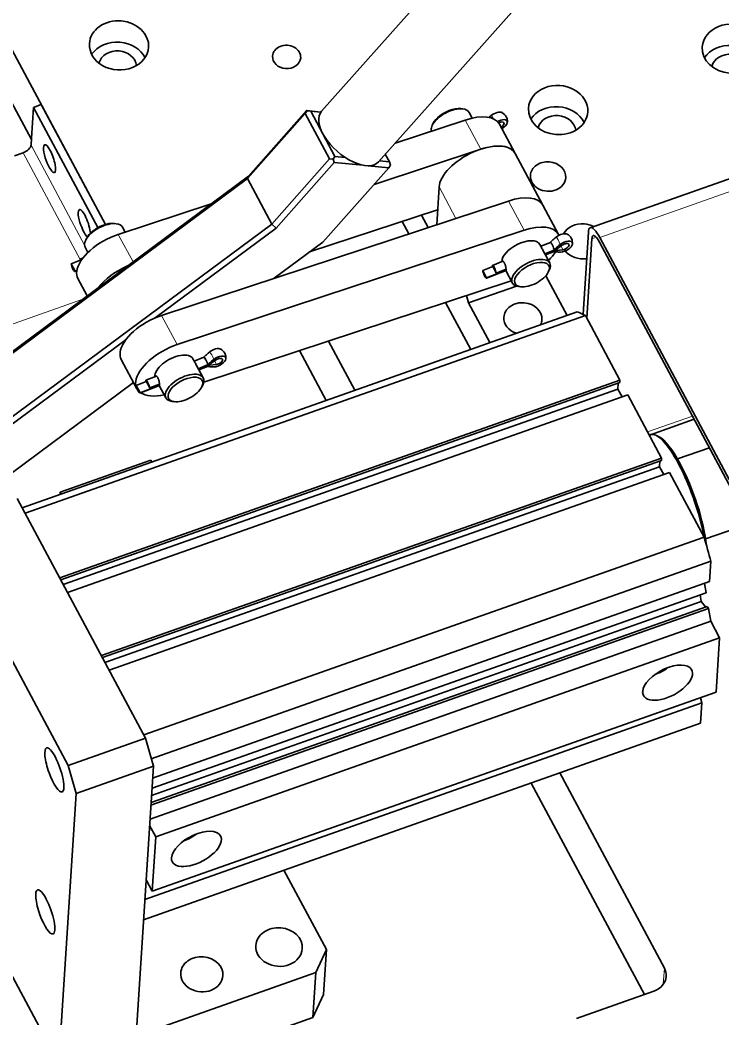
# Model space of a CAD drawing. Header units: millimetres. Extents: x 50851 to 121906, y -34238 to -12059.
# Drawn here: x 119131 to 119144.26, y -27270.67 to -27251.83 of the extents above; entities that cross this region are included whole.
import ezdxf

# ---------------------------------------------------------------- set-up
doc = ezdxf.new("R2010")
doc.units = ezdxf.units.MM
doc.layers.add('标注线', color=3, linetype='Continuous', lineweight=25)

# ---------------------------------------------------------------- blocks, each defined once
blk = doc.blocks.new('WWDA8SD8')
at = {"color": 7, "lineweight": 35}
for p, q in [((120841.45, -28198.36), (120789.13, -28257.34)), ((120852, -28213.59), (120802.59, -28269.29)), ((120738.1, -28284.06), (120705.04, -28222.34)), ((120852.57, -28284.83), (120952.85, -28249.46)), ((120736.33, -28284.81), (120721.13, -28256.43)), ((120738.1, -28284.06), (120722.95, -28255.79)), ((120771.65, -28273.26), (120785.29, -28257.89)), ((120771.85, -28272.68), (120785.59, -28257.2)), ((120826.7, -28266.3), (120801.54, -28274.6)), ((120777.38, -28283.97), (120791.02, -28268.59)), ((120778.4, -28284.92), (120792.14, -28269.43)), ((120804.99, -28270.71), (120789.45, -28288.23)), ((120771.65, -28273.26), (120670.49, -28348.34)), ((120771.85, -28272.68), (120670.56, -28347.86)), ((120763.11, -28279.17), (120741.16, -28286.41)), ((120833.25, -28278.54), (120751.39, -28305.52)), ((120786.31, -28290.56), (120816.53, -28280.6)), ((120777.38, -28283.97), (120676.22, -28359.04)), ((120778.4, -28284.92), (120749.85, -28306.11)), ((120836.94, -28285.42), (120755.08, -28312.4)), ((120885.83, -28346.36), (120854.71, -28288.25)), ((120885.9, -28345.24), (120854.78, -28287.13)), ((120761.31, -28321.29), (120833.9, -28297.36)), ((120718.45, -28350.9), (120849.49, -28304.68)), ((120719.15, -28352.21), (120851.4, -28305.57)), ((120742.98, -28311.21), (120677.11, -28360.1)), ((120744.78, -28321.38), (120704.23, -28351.48)), ((120727.33, -28367.47), (120859.57, -28320.83)), ((120727.57, -28367.93), (120859.54, -28321.38)), ((120728.18, -28369.06), (120859.07, -28322.9)), ((120729.17, -28370.91), (120861.42, -28324.27)), ((120748.87, -28339.66), (120727.44, -28347.22)), ((120737.16, -28385.82), (120869.4, -28339.18)), ((120737.4, -28386.28), (120869.37, -28339.73)), ((120738.01, -28387.41), (120868.9, -28341.25)), ((120739, -28389.26), (120871.24, -28342.62)), ((120747.57, -28405.28), (120717.27, -28348.7)), ((120699.04, -28355.13), (120729.34, -28411.71)), ((120747.17, -28404.52), (120879.42, -28357.87)), ((120881.02, -28363.56), (120748.95, -28410.14)), ((120749.26, -28414.72), (120880.71, -28368.35)), ((120749.11, -28417.12), (120879.9, -28370.98)), ((120749, -28418.84), (120878.74, -28373.07)), ((120748.85, -28421.12), (120880.5, -28374.68)), ((120748.89, -28420.49), (120880.11, -28374.21)), ((120748.64, -28424.39), (120880.99, -28377.71)), ((120883.08, -28381.59), (120749.98, -28428.54)), ((120882.25, -28394.44), (120749.16, -28441.38)), ((120747.43, -28443.34), (120878.88, -28396.97)), ((120747.12, -28448.14), (120878.57, -28401.77)), ((120749.44, -28411.89), (120745.36, -28475.57)), ((120870.04, -28459.57), (120845.35, -28413.49)), ((120865.32, -28465.78), (120838.59, -28415.87)), ((120727.13, -28482), (120692.73, -28417.78)), ((120727.13, -28482), (120731.21, -28418.32)), ((120780.23, -28436.46), (120790.26, -28455.19)), ((120737.62, -28478.3), (120787.75, -28460.62)), ((120736.94, -28488.92), (120787.07, -28471.23))]:
    blk.add_line(p, q, dxfattribs=at)
at = {"color": 7, "lineweight": 35, "ltscale": 0.343973}
blk.add_line((120720.65, -28263.99), (120714.15, -28251.86), dxfattribs=at)
at = {"color": 7, "lineweight": 13}
for p, q in [((120854.78, -28287.13), (120955.06, -28251.76)), ((120732.25, -28292.5), (120718.66, -28267.13)), ((120733.2, -28288.97), (120720.56, -28265.37)), ((120732.75, -28301.7), (120660.82, -28327.08))]:
    blk.add_line(p, q, dxfattribs=at)
at = {"color": 7, "lineweight": 35, "ltscale": 0.181913}
blk.add_line((120721.13, -28256.43), (120720.67, -28263.69), dxfattribs=at)
at = {"color": 7, "lineweight": 35, "ltscale": 0.048333}
blk.add_line((120722.95, -28255.79), (120721.13, -28256.43), dxfattribs=at)
at = {"color": 7, "lineweight": 35, "ltscale": 0.019921}
for p, q in [((120785.72, -28257.22), (120785.29, -28257.89)), ((120791.87, -28268.69), (120792.3, -28268.02))]:
    blk.add_line(p, q, dxfattribs=at)
at = {"color": 7, "lineweight": 35, "ltscale": 0.303569}
for p, q in [((120785.29, -28257.89), (120791.02, -28268.59)), ((120786.57, -28257.32), (120792.3, -28268.02))]:
    blk.add_line(p, q, dxfattribs=at)
at = {"color": 7, "lineweight": 35, "ltscale": 0.084949}
blk.add_line((120785.59, -28257.2), (120788.97, -28257.53), dxfattribs=at)
at = {"color": 7, "lineweight": 35, "ltscale": 0.003367}
blk.add_line((120785.72, -28257.22), (120785.59, -28257.2), dxfattribs=at)
at = {"color": 7, "lineweight": 35, "ltscale": 0.021286}
for p, q in [((120785.72, -28257.22), (120786.57, -28257.32)), ((120791.87, -28268.69), (120791.02, -28268.59))]:
    blk.add_line(p, q, dxfattribs=at)
at = {"color": 7, "lineweight": 35, "ltscale": 0.059944}
blk.add_line((120786.57, -28257.32), (120788.95, -28257.56), dxfattribs=at)
at = {"color": 7, "lineweight": 35, "ltscale": 0.012557}
for p, q in [((120821.98, -28256.72), (120822.48, -28256.78)), ((120740.19, -28283.82), (120740.69, -28283.89)), ((120733.69, -28287.3), (120733.47, -28287.75)), ((120842.65, -28295.3), (120842.87, -28294.85)), ((120836.15, -28298.78), (120835.65, -28298.72)), ((120760.85, -28322.41), (120761.08, -28321.96)), ((120754.36, -28325.89), (120753.86, -28325.82))]:
    blk.add_line(p, q, dxfattribs=at)
at = {"color": 7, "lineweight": 35, "ltscale": 0.03846}
blk.add_line((120824.68, -28258.97), (120823.95, -28257.61), dxfattribs=at)
at = {"color": 7, "lineweight": 35, "ltscale": 0.434287}
blk.add_line((120823.02, -28259.42), (120806.52, -28264.86), dxfattribs=at)
at = {"color": 7, "lineweight": 35, "ltscale": 0.012556}
blk.add_line((120815.49, -28260.2), (120815.26, -28260.65), dxfattribs=at)
at = {"color": 7, "lineweight": 13, "ltscale": 0.195153}
for p, q in [((120826.7, -28266.3), (120823.02, -28259.42)), ((120836.94, -28285.42), (120833.25, -28278.54))]:
    blk.add_line(p, q, dxfattribs=at)
at = {"color": 7, "lineweight": 35, "ltscale": 0.195153}
for p, q in [((120834.81, -28267.29), (120831.12, -28260.41)), ((120845.05, -28286.4), (120841.36, -28279.52)), ((120741.87, -28315.95), (120745.56, -28322.83))]:
    blk.add_line(p, q, dxfattribs=at)
at = {"color": 7, "lineweight": 35, "ltscale": 0.04198}
blk.add_line((120720.56, -28265.37), (120720.67, -28263.69), dxfattribs=at)
at = {"color": 7, "lineweight": 35, "ltscale": 0.053165}
blk.add_line((120718.66, -28267.13), (120716.66, -28267.84), dxfattribs=at)
at = {"color": 7, "lineweight": 35, "ltscale": 0.051351}
blk.add_line((120804.18, -28267.5), (120805.15, -28269.31), dxfattribs=at)
at = {"color": 7, "lineweight": 35, "ltscale": 0.346937}
blk.add_line((120834.81, -28267.29), (120841.36, -28279.52), dxfattribs=at)
at = {"color": 7, "lineweight": 35, "ltscale": 0.019716}
blk.add_line((120791.87, -28268.69), (120792.14, -28269.43), dxfattribs=at)
at = {"color": 7, "lineweight": 35, "ltscale": 0.171119}
blk.add_line((120792.14, -28269.43), (120798.95, -28270.11), dxfattribs=at)
at = {"color": 7, "lineweight": 35, "ltscale": 0.059947}
blk.add_line((120792.3, -28268.02), (120794.69, -28268.26), dxfattribs=at)
at = {"color": 7, "lineweight": 35, "ltscale": 0.059453}
blk.add_line((120802.78, -28269.07), (120805.15, -28269.31), dxfattribs=at)
at = {"color": 7, "lineweight": 35, "ltscale": 0.019717}
blk.add_line((120805.43, -28270.05), (120805.15, -28269.31), dxfattribs=at)
at = {"color": 7, "lineweight": 35, "ltscale": 0.122707}
blk.add_line((120800.11, -28270.23), (120804.99, -28270.71), dxfattribs=at)
at = {"color": 7, "lineweight": 35, "ltscale": 0.019923}
blk.add_line((120805.43, -28270.05), (120804.99, -28270.71), dxfattribs=at)
at = {"color": 7, "lineweight": 35, "ltscale": 0.015377}
blk.add_line((120771.65, -28273.26), (120771.85, -28272.68), dxfattribs=at)
at = {"color": 7, "lineweight": 35, "ltscale": 0.303571}
blk.add_line((120771.65, -28273.26), (120777.38, -28283.97), dxfattribs=at)
at = {"color": 7, "lineweight": 35, "ltscale": 0.222927}
blk.add_line((120816.31, -28284.12), (120816.88, -28275.22), dxfattribs=at)
at = {"color": 7, "lineweight": 13, "ltscale": 0.209971}
blk.add_line((120816.88, -28275.22), (120820.84, -28282.63), dxfattribs=at)
at = {"color": 7, "lineweight": 35, "ltscale": 0.034884}
blk.add_line((120777.38, -28283.97), (120778.4, -28284.92), dxfattribs=at)
at = {"color": 7, "lineweight": 35, "ltscale": 0.083142}
for p, q in [((120808.17, -28283.36), (120809.74, -28286.29)), ((120814.29, -28284.79), (120812.72, -28281.86))]:
    blk.add_line(p, q, dxfattribs=at)
at = {"color": 7, "lineweight": 35, "ltscale": 0.032775}
blk.add_line((120742.78, -28285.87), (120742.16, -28284.72), dxfattribs=at)
at = {"color": 7, "lineweight": 35, "ltscale": 0.485193}
blk.add_line((120852.11, -28285.9), (120850.87, -28305.26), dxfattribs=at)
at = {"color": 7, "lineweight": 13, "ltscale": 0.183821}
blk.add_line((120741.16, -28286.41), (120744.63, -28292.89), dxfattribs=at)
at = {"color": 7, "lineweight": 35, "ltscale": 0.358075}
blk.add_line((120789.45, -28288.23), (120777.94, -28296.77), dxfattribs=at)
at = {"color": 7, "lineweight": 35, "ltscale": 0.061334}
for p, q in [((120840.88, -28289.21), (120843.16, -28288.31)), ((120759.08, -28316.32), (120761.37, -28315.42))]:
    blk.add_line(p, q, dxfattribs=at)
at = {"color": 7, "lineweight": 35, "ltscale": 0.005298}
blk.add_line((120843.15, -28288.32), (120843.28, -28288.15), dxfattribs=at)
at = {"color": 7, "lineweight": 35, "ltscale": 0.469735}
blk.add_line((120852.93, -28287.43), (120851.73, -28306.18), dxfattribs=at)
at = {"color": 7, "lineweight": 13, "ltscale": 0.026373}
blk.add_line((120852.93, -28287.43), (120853.92, -28287.07), dxfattribs=at)
at = {"color": 7, "lineweight": 35, "ltscale": 0.035034}
blk.add_line((120734, -28290.67), (120733.34, -28289.44), dxfattribs=at)
at = {"color": 7, "lineweight": 35, "ltscale": 0.015828}
blk.add_line((120840.94, -28289.32), (120840.64, -28288.76), dxfattribs=at)
at = {"color": 7, "lineweight": 35, "ltscale": 0.086166}
blk.add_line((120843, -28293.16), (120841.37, -28290.13), dxfattribs=at)
at = {"color": 7, "lineweight": 35, "ltscale": 0.059316}
for p, q in [((120841.83, -28290.99), (120844.04, -28290.12)), ((120760.04, -28318.1), (120762.24, -28317.23))]:
    blk.add_line(p, q, dxfattribs=at)
at = {"color": 7, "lineweight": 35, "ltscale": 0.056691}
for p, q in [((120841.94, -28291.2), (120844.05, -28290.37)), ((120760.15, -28318.31), (120762.26, -28317.47))]:
    blk.add_line(p, q, dxfattribs=at)
at = {"color": 7, "lineweight": 35, "ltscale": 0.054675}
blk.add_line((120841.97, -28291.25), (120844.01, -28290.45), dxfattribs=at)
at = {"color": 7, "lineweight": 35, "ltscale": 0.014208}
for p, q in [((120844, -28290.46), (120844.56, -28290.53)), ((120762.2, -28317.56), (120762.76, -28317.64))]:
    blk.add_line(p, q, dxfattribs=at)
at = {"color": 7, "lineweight": 35, "ltscale": 0.001195}
for p, q in [((120844.04, -28290.12), (120844.09, -28290.12)), ((120762.24, -28317.23), (120762.29, -28317.23)), ((120762.31, -28317.47), (120762.26, -28317.47))]:
    blk.add_line(p, q, dxfattribs=at)
at = {"color": 7, "lineweight": 35, "ltscale": 0.001192}
blk.add_line((120844.1, -28290.37), (120844.05, -28290.37), dxfattribs=at)
at = {"color": 7, "lineweight": 35, "ltscale": 0.011229}
for p, q in [((120844.5, -28289.96), (120844.09, -28290.12)), ((120844.1, -28290.37), (120844.52, -28290.2)), ((120762.71, -28317.06), (120762.29, -28317.23)), ((120762.31, -28317.47), (120762.72, -28317.31))]:
    blk.add_line(p, q, dxfattribs=at)
at = {"color": 7, "lineweight": 35, "ltscale": 0.005876}
for p, q in [((120844.52, -28290.2), (120844.41, -28290)), ((120762.72, -28317.31), (120762.61, -28317.1))]:
    blk.add_line(p, q, dxfattribs=at)
at = {"color": 7, "lineweight": 35, "ltscale": 0.046433}
blk.add_line((120846.04, -28288.91), (120844.5, -28289.96), dxfattribs=at)
at = {"color": 7, "lineweight": 35, "ltscale": 0.039778}
blk.add_line((120844.52, -28290.2), (120846.1, -28290.02), dxfattribs=at)
at = {"color": 7, "lineweight": 13, "ltscale": 0.023914}
for p, q in [((120846.1, -28290.02), (120845.65, -28289.18)), ((120764.3, -28317.13), (120763.85, -28316.28))]:
    blk.add_line(p, q, dxfattribs=at)
at = {"color": 7, "lineweight": 35, "ltscale": 0.063903}
blk.add_line((120730.02, -28293.38), (120732.4, -28292.44), dxfattribs=at)
at = {"color": 7, "lineweight": 35, "ltscale": 0.048865}
for p, q in [((120730.02, -28293.38), (120730.94, -28295.11)), ((120827.17, -28294.95), (120828.1, -28296.67)), ((120830.36, -28295.53), (120829.44, -28293.8)), ((120748.57, -28322.63), (120747.64, -28320.91)), ((120745.38, -28322.06), (120746.3, -28323.78))]:
    blk.add_line(p, q, dxfattribs=at)
at = {"color": 7, "lineweight": 35, "ltscale": 0.007926}
blk.add_line((120732.44, -28292.52), (120732.29, -28292.24), dxfattribs=at)
at = {"color": 7, "lineweight": 35, "ltscale": 0.014032}
blk.add_line((120732.33, -28292.15), (120732.85, -28291.95), dxfattribs=at)
at = {"color": 7, "lineweight": 35, "ltscale": 0.066191}
blk.add_line((120829.48, -28293.72), (120831.95, -28292.74), dxfattribs=at)
at = {"color": 7, "lineweight": 35, "ltscale": 0.012594}
blk.add_line((120730.9, -28295.19), (120731.37, -28295.01), dxfattribs=at)
at = {"color": 7, "lineweight": 35, "ltscale": 0.011683}
blk.add_line((120730.94, -28295.11), (120731.38, -28294.93), dxfattribs=at)
at = {"color": 7, "lineweight": 35, "ltscale": 0.063904}
blk.add_line((120827.17, -28294.95), (120829.55, -28294.01), dxfattribs=at)
at = {"color": 7, "lineweight": 35, "ltscale": 0.125034}
for p, q in [((120828.05, -28296.76), (120832.7, -28294.92)), ((120746.25, -28323.86), (120750.91, -28322.03))]:
    blk.add_line(p, q, dxfattribs=at)
at = {"color": 7, "lineweight": 35, "ltscale": 0.123751}
blk.add_line((120828.1, -28296.67), (120832.7, -28294.85), dxfattribs=at)
at = {"color": 7, "lineweight": 35, "ltscale": 0.062286}
blk.add_line((120830.36, -28295.53), (120832.68, -28294.61), dxfattribs=at)
at = {"color": 7, "lineweight": 35, "ltscale": 0.083113}
blk.add_line((120834.18, -28297.89), (120832.61, -28294.96), dxfattribs=at)
at = {"color": 7, "lineweight": 35, "ltscale": 0.115635}
blk.add_line((120731.63, -28296.83), (120733.82, -28300.91), dxfattribs=at)
at = {"color": 7, "lineweight": 35, "ltscale": 0.000359045}
blk.add_line((120842.05, -28296.17), (120842.07, -28296.17), dxfattribs=at)
at = {"color": 7, "lineweight": 35, "ltscale": 0.265578}
blk.add_line((120847.08, -28305.53), (120842.07, -28296.17), dxfattribs=at)
at = {"color": 7, "lineweight": 35, "ltscale": 0.299828}
blk.add_line((120823.83, -28302.6), (120835.15, -28298.61), dxfattribs=at)
at = {"color": 7, "lineweight": 35, "ltscale": 0.314297}
blk.add_line((120818.41, -28302.47), (120824.34, -28313.55), dxfattribs=at)
at = {"color": 7, "lineweight": 35, "ltscale": 0.04556}
blk.add_line((120823.34, -28300.85), (120823.83, -28302.6), dxfattribs=at)
at = {"color": 7, "lineweight": 35, "ltscale": 0.265579}
blk.add_line((120828.85, -28311.96), (120823.83, -28302.6), dxfattribs=at)
at = {"color": 7, "lineweight": 13, "ltscale": 0.195151}
blk.add_line((120751.39, -28305.52), (120755.08, -28312.4), dxfattribs=at)
at = {"color": 7, "lineweight": 35, "ltscale": 0.432703}
for p, q in [((120851.4, -28305.57), (120859.57, -28320.83)), ((120871.24, -28342.62), (120879.42, -28357.87))]:
    blk.add_line(p, q, dxfattribs=at)
at = {"color": 7, "lineweight": 35, "ltscale": 0.329508}
blk.add_line((120796.99, -28323.2), (120790.77, -28311.58), dxfattribs=at)
at = {"color": 7, "lineweight": 35, "ltscale": 0.333266}
blk.add_line((120790.23, -28325.58), (120783.94, -28313.83), dxfattribs=at)
at = {"color": 7, "lineweight": 35, "ltscale": 0.019251}
blk.add_line((120759.14, -28316.43), (120758.78, -28315.75), dxfattribs=at)
at = {"color": 7, "lineweight": 35, "ltscale": 0.005296}
blk.add_line((120761.36, -28315.42), (120761.49, -28315.26), dxfattribs=at)
at = {"color": 7, "lineweight": 35, "ltscale": 0.046431}
blk.add_line((120764.24, -28316.02), (120762.71, -28317.06), dxfattribs=at)
at = {"color": 7, "lineweight": 35, "ltscale": 0.086164}
blk.add_line((120761.2, -28320.27), (120759.57, -28317.23), dxfattribs=at)
at = {"color": 7, "lineweight": 35, "ltscale": 0.054673}
blk.add_line((120760.18, -28318.36), (120762.21, -28317.56), dxfattribs=at)
at = {"color": 7, "lineweight": 35, "ltscale": 0.039775}
blk.add_line((120762.72, -28317.31), (120764.3, -28317.13), dxfattribs=at)
at = {"color": 7, "lineweight": 35, "ltscale": 0.063906}
blk.add_line((120745.38, -28322.06), (120747.75, -28321.12), dxfattribs=at)
at = {"color": 7, "lineweight": 35, "ltscale": 0.066194}
blk.add_line((120747.69, -28320.82), (120750.15, -28319.85), dxfattribs=at)
at = {"color": 7, "lineweight": 35, "ltscale": 0.034536}
for p, q in [((120859.07, -28322.9), (120859.16, -28321.52)), ((120868.9, -28341.25), (120868.99, -28339.87))]:
    blk.add_line(p, q, dxfattribs=at)
at = {"color": 7, "lineweight": 35, "ltscale": 0.013992}
blk.add_line((120859.54, -28321.38), (120859.57, -28320.83), dxfattribs=at)
at = {"color": 7, "lineweight": 35, "ltscale": 0.123754}
blk.add_line((120746.3, -28323.78), (120750.9, -28321.96), dxfattribs=at)
at = {"color": 7, "lineweight": 35, "ltscale": 0.062288}
blk.add_line((120748.57, -28322.63), (120750.88, -28321.72), dxfattribs=at)
at = {"color": 7, "lineweight": 35, "ltscale": 0.083114}
blk.add_line((120752.39, -28324.99), (120750.82, -28322.06), dxfattribs=at)
at = {"color": 7, "lineweight": 35, "ltscale": 0.052412}
for p, q in [((120860.06, -28324.74), (120859.07, -28322.9)), ((120869.89, -28343.09), (120868.9, -28341.25))]:
    blk.add_line(p, q, dxfattribs=at)
at = {"color": 7, "lineweight": 35, "ltscale": 0.42283}
blk.add_line((120861.42, -28324.27), (120869.4, -28339.18), dxfattribs=at)
at = {"color": 7, "lineweight": 13, "ltscale": 0.280583}
blk.add_line((120866.1, -28333.01), (120876.68, -28329.28), dxfattribs=at)
at = {"color": 7, "lineweight": 35, "ltscale": 0.280584}
blk.add_line((120866.51, -28333.77), (120877.09, -28330.04), dxfattribs=at)
at = {"color": 7, "lineweight": 35, "ltscale": 0.009332}
blk.add_line((120866.87, -28333.67), (120866.52, -28333.79), dxfattribs=at)
at = {"color": 7, "lineweight": 35, "ltscale": 0.016476}
blk.add_line((120868.78, -28334.17), (120868.2, -28333.86), dxfattribs=at)
at = {"color": 7, "lineweight": 35, "ltscale": 0.19999}
blk.add_line((120873.14, -28339.41), (120880.69, -28336.75), dxfattribs=at)
at = {"color": 7, "lineweight": 35, "ltscale": 0.012269}
blk.add_line((120748.87, -28339.66), (120749.1, -28340.09), dxfattribs=at)
at = {"color": 7, "lineweight": 35, "ltscale": 0.013994}
blk.add_line((120869.37, -28339.73), (120869.4, -28339.18), dxfattribs=at)
at = {"color": 7, "lineweight": 35, "ltscale": 0.013182}
blk.add_line((120727.44, -28347.22), (120727.41, -28347.74), dxfattribs=at)
at = {"color": 7, "lineweight": 35, "ltscale": 0.012267}
blk.add_line((120727.68, -28347.65), (120727.44, -28347.22), dxfattribs=at)
at = {"color": 7, "lineweight": 35, "ltscale": 0.192809}
blk.add_line((120879.79, -28358.27), (120887.07, -28355.71), dxfattribs=at)
at = {"color": 7, "lineweight": 35, "ltscale": 0.120165}
for p, q in [((120881.02, -28363.56), (120880.71, -28368.35)), ((120878.88, -28396.97), (120878.57, -28401.77))]:
    blk.add_line(p, q, dxfattribs=at)
at = {"color": 7, "lineweight": 35, "ltscale": 0.056126}
blk.add_line((120879.54, -28368.77), (120879.9, -28370.98), dxfattribs=at)
at = {"color": 7, "lineweight": 35, "ltscale": 0.04031}
blk.add_line((120878.48, -28371.48), (120878.74, -28373.07), dxfattribs=at)
at = {"color": 7, "lineweight": 35, "ltscale": 0.04059}
blk.add_line((120878.74, -28373.07), (120879.78, -28374.33), dxfattribs=at)
at = {"color": 7, "lineweight": 35, "ltscale": 0.015273}
blk.add_line((120880.11, -28374.21), (120880.5, -28374.68), dxfattribs=at)
at = {"color": 7, "lineweight": 35, "ltscale": 0.076621}
blk.add_line((120880.5, -28374.68), (120880.99, -28377.71), dxfattribs=at)
at = {"color": 7, "lineweight": 35, "ltscale": 0.110224}
blk.add_line((120880.99, -28377.71), (120883.08, -28381.59), dxfattribs=at)
at = {"color": 7, "lineweight": 35, "ltscale": 0.321846}
blk.add_line((120883.08, -28381.59), (120882.25, -28394.44), dxfattribs=at)
at = {"color": 7, "lineweight": 35, "ltscale": 0.031803}
blk.add_line((120878.88, -28396.97), (120878.55, -28395.74), dxfattribs=at)
at = {"color": 7, "lineweight": 35, "ltscale": 0.483325}
for p, q in [((120747.57, -28405.28), (120729.34, -28411.71)), ((120849.29, -28471.43), (120867.53, -28465))]:
    blk.add_line(p, q, dxfattribs=at)
at = {"color": 7, "lineweight": 35, "ltscale": 0.171869}
blk.add_line((120747.57, -28405.28), (120749.44, -28411.89), dxfattribs=at)
at = {"color": 7, "lineweight": 35, "ltscale": 0.171867}
blk.add_line((120729.34, -28411.71), (120731.21, -28418.32), dxfattribs=at)
at = {"color": 7, "lineweight": 35, "ltscale": 0.483324}
blk.add_line((120749.44, -28411.89), (120731.21, -28418.32), dxfattribs=at)
at = {"color": 7, "lineweight": 35, "ltscale": 0.075918}
blk.add_line((120748.55, -28425.86), (120749.98, -28428.54), dxfattribs=at)
at = {"color": 7, "lineweight": 35, "ltscale": 0.321845}
blk.add_line((120749.16, -28441.38), (120749.98, -28428.54), dxfattribs=at)
at = {"color": 7, "lineweight": 35, "ltscale": 0.00133}
blk.add_line((120747.72, -28438.81), (120747.77, -28438.79), dxfattribs=at)
at = {"color": 7, "lineweight": 35, "ltscale": 0.075916}
blk.add_line((120747.73, -28438.71), (120749.16, -28441.38), dxfattribs=at)
at = {"color": 7, "lineweight": 35, "ltscale": 0.14957}
for p, q in [((120787.75, -28460.62), (120790.26, -28455.19)), ((120787.07, -28471.23), (120789.58, -28465.8))]:
    blk.add_line(p, q, dxfattribs=at)
at = {"color": 7, "lineweight": 35, "ltscale": 0.265873}
blk.add_line((120789.58, -28465.8), (120790.26, -28455.19), dxfattribs=at)
at = {"color": 7, "lineweight": 35, "ltscale": 0.265874}
blk.add_line((120787.07, -28471.23), (120787.75, -28460.62), dxfattribs=at)
at = {"color": 7, "lineweight": 13, "ltscale": 0.094789}
blk.add_line((120870.04, -28459.57), (120869.79, -28463.36), dxfattribs=at)
at = {"color": 7, "lineweight": 35}
for points in [[(120843.28, -28288.15), (120843.36, -28288.06), (120843.46, -28287.96), (120843.59, -28287.84), (120843.74, -28287.7), (120843.93, -28287.53), (120844.18, -28287.31), (120844.53, -28287.04)], [(120845.47, -28288.8), (120845.14, -28289.06), (120844.89, -28289.27), (120844.7, -28289.44), (120844.54, -28289.58), (120844.42, -28289.7), (120844.31, -28289.81), (120844.23, -28289.9), (120844.17, -28289.99), (120844.14, -28290.02), (120844.12, -28290.06), (120844.1, -28290.09), (120844.09, -28290.12)], [(120844.1, -28290.37), (120844.13, -28290.4), (120844.17, -28290.42), (120844.21, -28290.45), (120844.25, -28290.46), (120844.28, -28290.47), (120844.36, -28290.49), (120844.46, -28290.52), (120844.56, -28290.53)], [(120844.56, -28290.53), (120844.62, -28290.54), (120844.72, -28290.55), (120844.82, -28290.56), (120845.03, -28290.57), (120845.25, -28290.57), (120845.41, -28290.57), (120845.56, -28290.57)], [(120831.68, -28292.85), (120831.68, -28292.81), (120831.7, -28292.78), (120831.72, -28292.75), (120831.73, -28292.73), (120831.74, -28292.72), (120831.75, -28292.72), (120831.76, -28292.71)], [(120831.76, -28292.71), (120831.79, -28292.7), (120831.81, -28292.7), (120831.84, -28292.7), (120831.86, -28292.71), (120831.88, -28292.71), (120831.93, -28292.73), (120831.98, -28292.76), (120832.02, -28292.8), (120832.05, -28292.83), (120832.08, -28292.86), (120832.11, -28292.89), (120832.14, -28292.93), (120832.2, -28293), (120832.26, -28293.09), (120832.31, -28293.18), (120832.35, -28293.27), (120832.39, -28293.37), (120832.43, -28293.46), (120832.46, -28293.54), (120832.48, -28293.61), (120832.53, -28293.77), (120832.56, -28293.92), (120832.6, -28294.08), (120832.63, -28294.23), (120832.64, -28294.34), (120832.66, -28294.45), (120832.68, -28294.66), (120832.69, -28294.75), (120832.7, -28294.84)], [(120832.68, -28295.03), (120832.68, -28295.03), (120832.67, -28295.03), (120832.66, -28295.02), (120832.64, -28295), (120832.61, -28294.95)], [(120832.7, -28294.84), (120832.7, -28294.91), (120832.7, -28294.96), (120832.7, -28295), (120832.69, -28295.02), (120832.69, -28295.03), (120832.68, -28295.03), (120832.68, -28295.03)], [(120761.49, -28315.26), (120761.57, -28315.17), (120761.67, -28315.06), (120761.79, -28314.94), (120761.94, -28314.8), (120762.13, -28314.64), (120762.39, -28314.42), (120762.73, -28314.14)], [(120763.67, -28315.9), (120763.35, -28316.16), (120763.1, -28316.37), (120762.9, -28316.54), (120762.75, -28316.69), (120762.62, -28316.81), (120762.52, -28316.92), (120762.44, -28317.01), (120762.37, -28317.09), (120762.35, -28317.13), (120762.33, -28317.16), (120762.31, -28317.2), (120762.29, -28317.23)], [(120762.31, -28317.47), (120762.34, -28317.5), (120762.37, -28317.53), (120762.42, -28317.55), (120762.45, -28317.57), (120762.49, -28317.58), (120762.56, -28317.6), (120762.66, -28317.62), (120762.76, -28317.64)], [(120762.76, -28317.64), (120762.82, -28317.64), (120762.93, -28317.65), (120763.03, -28317.66), (120763.24, -28317.67), (120763.45, -28317.68), (120763.61, -28317.68), (120763.77, -28317.68)], [(120749.88, -28319.96), (120749.89, -28319.92), (120749.9, -28319.88), (120749.92, -28319.85), (120749.93, -28319.84), (120749.94, -28319.83), (120749.95, -28319.82), (120749.97, -28319.82)], [(120749.97, -28319.82), (120749.99, -28319.81), (120750.02, -28319.81), (120750.04, -28319.81), (120750.07, -28319.81), (120750.09, -28319.82), (120750.13, -28319.84), (120750.18, -28319.87), (120750.23, -28319.91), (120750.26, -28319.93), (120750.29, -28319.96), (120750.32, -28320), (120750.35, -28320.03), (120750.41, -28320.11), (120750.46, -28320.2), (120750.51, -28320.29), (120750.56, -28320.38), (120750.6, -28320.47), (120750.63, -28320.57), (120750.66, -28320.64), (120750.69, -28320.72), (120750.73, -28320.87), (120750.77, -28321.03), (120750.8, -28321.18), (120750.83, -28321.34), (120750.85, -28321.45), (120750.86, -28321.56), (120750.89, -28321.76), (120750.9, -28321.86), (120750.9, -28321.95)], [(120750.89, -28322.14), (120750.88, -28322.14), (120750.87, -28322.14), (120750.86, -28322.13), (120750.85, -28322.11), (120750.82, -28322.06)], [(120750.9, -28321.95), (120750.91, -28322.02), (120750.91, -28322.07), (120750.9, -28322.11), (120750.9, -28322.12), (120750.89, -28322.13), (120750.89, -28322.14), (120750.89, -28322.14)]]:
    blk.add_lwpolyline(points, dxfattribs=at)
for centre, radius, start, end in [((120830.69, -28259.74), 2.3, 28.1735, 63.3785), ((120843.88, -28276.84), 23.62, 128.5235, 130.2407), ((120830.69, -28259.74), 2.3, 3.1052, 28.1735), ((120830.69, -28259.74), 2.3, 352.9713, 3.1052), ((120832.29, -28259.93), 0.686, 352.7827, 2.8951), ((120846.05, -28288.41), 2.3, 28.1735, 63.3785), ((120846.05, -28288.41), 2.3, 3.1052, 28.1735), ((120846.05, -28288.41), 2.3, 352.9713, 3.1052), ((120847.65, -28288.6), 0.686, 352.7827, 2.8951), ((120900.16, -28258.1), 66.95, 207.7971, 208.5789), ((120837.98, -28306.34), 3.16, 333.6293, 356.222), ((120764.25, -28315.51), 2.3, 28.1735, 63.3785), ((120764.25, -28315.51), 2.3, 3.1052, 28.1735), ((120818.36, -28285.21), 66.95, 207.7971, 208.5789), ((120764.25, -28315.51), 2.3, 352.9713, 3.1052), ((120765.85, -28315.71), 0.686, 352.7827, 2.8951)]:
    blk.add_arc(centre, radius, start, end, dxfattribs=at)
for centre, major_axis, ratio, start_param, end_param in [((120741.32, -28241.81), (-6.99, 0.45), 0.828673, 4.687619, 6.28329), ((120741.32, -28241.81), (-6.99, 0.45), 0.828673, 3.141697, 4.687619), ((120885.99, -28242.6), (-6.99, 0.45), 0.828673, 3.141697, 6.28329), ((120741.32, -28241.81), (-6.99, 0.45), 0.828673, 0.000104, 3.141697), ((120741, -28246.84), (-6.99, 0.45), 0.828673, 4.687619, 5.834011), ((120741, -28246.84), (-6.99, 0.45), 0.828673, 3.590767, 4.687619), ((120741, -28246.84), (-4.49, 0.29), 0.828673, 4.687619, 6.13264), ((120741, -28246.84), (-4.49, 0.29), 0.828673, 3.292138, 4.687619), ((120780.88, -28244.54), (-3.32, 0.21), 0.828673, 3.141697, 6.28329), ((120885.99, -28242.6), (-6.99, 0.45), 0.828673, 0.000104, 1.546026), ((120885.67, -28247.62), (-6.99, 0.45), 0.828673, 3.590767, 5.834011), ((120885.67, -28247.62), (-4.49, 0.29), 0.828673, 4.687619, 6.13264), ((120780.88, -28244.54), (-3.32, 0.21), 0.828673, 0.000104, 1.546026), ((120780.88, -28244.54), (-3.32, 0.21), 0.828673, 1.546026, 3.141697), ((120844.97, -28257.06), (-6.99, 0.45), 0.828673, 3.141697, 6.28329), ((120795.86, -28263.31), (-6.73, 5.97), 0.516439, 6.283123, 9.424716), ((120819.55, -28259.97), (4.41, 2.36), 0.497709, 0.61123, 2.530384), ((120819.34, -28259.59), (-3.97, -2.12), 0.497709, 4.4837, 5.671977), ((120819.34, -28259.59), (-3.97, -2.12), 0.497709, 3.752822, 4.4837), ((120819.55, -28259.97), (4.41, 2.36), 0.497709, 6.283185, 6.894415), ((120830.22, -28258.86), (-1.76, -0.94), 0.497709, 3.479352, 5.067921), ((120844.97, -28257.06), (-6.99, 0.45), 0.828673, 0.000104, 1.546026), ((120844.65, -28262.09), (-6.99, 0.45), 0.828673, 3.590767, 5.834011), ((120844.97, -28257.06), (-6.99, 0.45), 0.828673, 1.546026, 3.141697), ((120822.31, -28265.13), (8.82, 4.72), 0.497709, 6.283176, 7.51579), ((120831.16, -28260.62), (1.76, 0.94), 0.497709, 6.054496, 7.884458), ((120831.16, -28260.62), (-1.01, -0.54), 0.497709, 3.141593, 4.67935), ((120831.16, -28260.62), (-1.01, -0.54), 0.497709, 1.627816, 3.141593), ((120831.16, -28260.62), (1.76, 0.94), 0.497709, 4.745534, 5.944779), ((120844.65, -28262.09), (-4.49, 0.29), 0.828673, 4.687619, 6.13264), ((120844.65, -28262.09), (-4.49, 0.29), 0.828673, 3.292138, 4.687619), ((120819.55, -28259.97), (4.41, 2.36), 0.497709, 2.530384, 2.912904), ((120819.55, -28259.97), (4.41, 2.36), 0.497709, 2.912904, 3.022251), ((120724.94, -28268.55), (1.16, -3.3), 0.256102, 0, 3.141593), ((120825.99, -28272.01), (-8.82, -4.72), 0.497709, 3.141576, 5.983446), ((120825.99, -28272.01), (8.82, 4.72), 0.497709, 6.283176, 7.51579), ((120718.74, -28266.01), (-1.76, -0.94), 0.497707, 1.271057, 2.841854), ((120724.94, -28268.55), (1.16, -3.3), 0.256102, 3.141593, 4.753255), ((120724.94, -28268.55), (1.16, -3.3), 0.256102, 4.753255, 6.283185), ((120842.6, -28272.77), (-4.18, 0.27), 0.828673, 4.687619, 6.28329), ((120842.6, -28272.77), (-4.18, 0.27), 0.828673, 3.141697, 4.687619), ((120842.6, -28272.77), (-4.18, 0.27), 0.828673, 0.000104, 3.141697), ((120832.55, -28284.24), (-8.82, -4.72), 0.497709, 3.141576, 4.374255), ((120832.55, -28284.24), (8.82, 4.72), 0.497709, 6.283176, 7.51579), ((120733.13, -28283.84), (1.16, -3.3), 0.256102, 3.141593, 4.753255), ((120733.13, -28283.84), (1.16, -3.3), 0.256102, 0.71667, 3.141593), ((120737.75, -28287.08), (4.41, 2.36), 0.497709, 0.61123, 2.530384), ((120737.55, -28286.7), (-3.97, -2.12), 0.497709, 3.752822, 4.4837), ((120737.75, -28287.08), (4.41, 2.36), 0.497709, 6.283185, 6.894415), ((120850.79, -28288.06), (-4.99, 0.32), 0.828673, 4.687619, 5.914449), ((120850.79, -28288.06), (-4.99, 0.32), 0.828673, 4.226747, 4.687619), ((120733.13, -28283.84), (1.16, -3.3), 0.256102, 4.753255, 5.878367), ((120737.55, -28286.7), (-3.97, -2.12), 0.497709, 4.4837, 5.671977), ((120836.23, -28291.12), (8.82, 4.72), 0.497709, 6.283176, 7.51579), ((120845.58, -28287.53), (-1.76, -0.94), 0.497709, 3.479352, 5.067921), ((120854.57, -28290.48), (-2, 5.66), 0.256102, 6.283185, 6.824051), ((120854.57, -28290.48), (-2, 5.66), 0.256102, 5.253255, 6.283185), ((120740.45, -28292.11), (-8.82, -4.72), 0.497709, 4.374198, 5.944994), ((120737.75, -28287.08), (4.41, 2.36), 0.497709, 2.530384, 2.912904), ((120836.23, -28291.12), (4.41, 2.36), 0.497709, 0.000115, 1.518003), ((120843.58, -28289.38), (0.42, -1.07), 0.196628, 0.733777, 3.141613), ((120836.23, -28291.12), (8.82, 4.72), 0.497709, 6.232395, 6.283176), ((120846.52, -28289.29), (1.76, 0.94), 0.497709, 6.054496, 8.209513), ((120846.52, -28289.29), (1.76, 0.94), 0.497709, 3.899479, 5.944779), ((120846.52, -28289.29), (-1.01, -0.54), 0.497709, 3.141593, 4.92626), ((120854.57, -28290.48), (1.33, -3.77), 0.256102, 3.141593, 3.682459), ((120854.57, -28290.48), (1.33, -3.77), 0.256102, 2.897061, 3.141593), ((120854.57, -28290.48), (-1.33, 3.77), 0.256102, 5.253255, 6.038653), ((120737.75, -28287.08), (4.41, 2.36), 0.497709, 2.912904, 3.141593), ((120836.23, -28291.12), (4.41, 2.36), 0.497709, 1.518003, 2.88646), ((120836.23, -28291.12), (8.82, 4.72), 0.497709, 5.235987, 5.556914), ((120843.58, -28289.38), (0.42, -1.07), 0.196628, 6.283185, 6.614246), ((120846.52, -28289.29), (-1.01, -0.54), 0.497709, 0.899548, 3.141593), ((120850.79, -28288.06), (-4.99, 0.32), 0.828673, 0.652913, 1.809092), ((120730.48, -28294.12), (0.42, -1.07), 0.196628, 3.875369, 6.283185), ((120732.75, -28293.22), (0.42, -1.07), 0.196628, 3.141593, 3.472653), ((120732.75, -28293.22), (0.42, -1.07), 0.196628, 2.45879, 3.141593), ((120838.59, -28295.53), (4.41, 2.36), 0.497709, 6.283185, 9.424778), ((120838.79, -28295.91), (3.97, 2.12), 0.497709, 5.671977, 10.036008), ((120838.59, -28295.53), (4.41, 2.36), 0.497709, 5.671977, 6.283185), ((120730.48, -28294.12), (0.42, -1.07), 0.196628, 6.283185, 6.614246), ((120740.45, -28292.11), (8.82, 4.72), 0.497709, 2.803401, 3.141622), ((120744.13, -28298.99), (-8.82, -4.72), 0.497709, 4.543558, 5.458249), ((120827.63, -28295.69), (0.42, -1.07), 0.196628, 3.875369, 6.283185), ((120829.91, -28294.79), (0.42, -1.07), 0.196628, 3.141593, 3.472653), ((120829.91, -28294.79), (0.42, -1.07), 0.196628, 0.733777, 3.141593), ((120838.79, -28295.91), (3.97, 2.12), 0.497709, 3.752822, 5.671977), ((120779.48, -28300.62), (-4.99, 0.32), 0.828673, 4.910721, 5.026667), ((120827.63, -28295.69), (0.42, -1.07), 0.196628, 6.283185, 6.614246), ((120838.59, -28295.53), (4.41, 2.36), 0.497709, 3.141593, 3.752822), ((120836.64, -28306.26), (4.49, -0.29), 0.828672, 1.546025, 3.141697), ((120836.64, -28306.26), (4.49, -0.29), 0.828672, 0.000104, 1.546025), ((120864.03, -28353.23), (17.13, -48.57), 0.256102, 2.838059, 2.956063), ((120750.69, -28311.23), (-8.82, -4.72), 0.497709, 4.374198, 5.944994), ((120836.64, -28306.26), (4.49, -0.29), 0.828672, 3.141697, 4.423124), ((120750.69, -28311.23), (8.82, 4.72), 0.497709, 2.803401, 3.141622), ((120754.37, -28318.11), (-8.82, -4.72), 0.497709, 4.374198, 5.944994), ((120763.78, -28314.64), (-1.76, -0.94), 0.497709, 3.479351, 5.067921), ((120754.37, -28318.11), (4.41, 2.36), 0.497709, 0.979925, 2.940088), ((120754.37, -28318.11), (4.41, 2.36), 0.497709, 6.283185, 7.26311), ((120761.79, -28316.49), (0.42, -1.07), 0.196628, 0.733777, 3.141613), ((120764.72, -28316.39), (1.76, 0.94), 0.497709, 6.054496, 8.209513), ((120764.72, -28316.39), (1.76, 0.94), 0.497709, 3.899479, 5.944779), ((120764.72, -28316.39), (-1.01, -0.54), 0.497709, 3.141593, 4.92626), ((120764.72, -28316.39), (-1.01, -0.54), 0.497709, 0.899548, 3.141593), ((120756.79, -28322.63), (4.41, 2.36), 0.497709, 6.283185, 9.424778), ((120761.79, -28316.49), (0.42, -1.07), 0.196628, 6.283185, 6.614246), ((120754.37, -28318.11), (8.82, 4.72), 0.497709, 2.803401, 3.141622), ((120748.11, -28321.89), (0.42, -1.07), 0.196628, 3.141593, 3.472653), ((120748.11, -28321.89), (0.42, -1.07), 0.196628, 0.733777, 3.141593), ((120757, -28323.01), (3.97, 2.12), 0.497709, 5.671977, 10.036007), ((120756.79, -28322.63), (4.41, 2.36), 0.497709, 5.671977, 6.283185), ((120745.83, -28322.79), (0.42, -1.07), 0.196628, 3.875369, 6.283185), ((120754.37, -28318.11), (8.82, 4.72), 0.497709, 3.141622, 3.197433), ((120745.83, -28322.79), (0.42, -1.07), 0.196628, 6.283185, 6.614246), ((120754.37, -28318.11), (8.82, 4.72), 0.497709, 3.398444, 4.18879), ((120757, -28323.01), (3.97, 2.12), 0.497709, 3.752822, 5.671977), ((120756.79, -28322.63), (4.41, 2.36), 0.497709, 3.141593, 3.752822), ((120872.69, -28350.17), (-5.82, 16.5), 0.256102, 6.015044, 6.283185), ((120872.69, -28350.17), (-5.82, 16.5), 0.256102, 4.141922, 6.015044), ((120873.15, -28350.01), (5.65, -16.03), 0.256102, 2.111662, 2.873451), ((120873.15, -28350.01), (5.65, -16.03), 0.256102, 0.820326, 2.111662), ((120864.03, -28353.23), (17.13, -48.57), 0.256102, 1.267262, 1.385266), ((120870.81, -28392.2), (-5.69, -3.05), 0.497707, 3.159576, 5.983446), ((120870.81, -28392.2), (-5.69, -3.05), 0.497707, 6.265283, 9.442761), ((120867.95, -28386.84), (-5.5, -2.94), 0.497707, 1.286845, 1.854578), ((120870.81, -28392.2), (-5.69, -3.05), 0.497707, 5.983446, 6.265283), ((120726.06, -28412.78), (1.83, -5.19), 0.256102, 3.141593, 4.753255), ((120726.06, -28412.78), (1.83, -5.19), 0.256102, 0, 3.141593), ((120726.06, -28412.78), (1.83, -5.19), 0.256102, 4.753255, 6.283185), ((120759.6, -28431.42), (-5.69, -3.05), 0.497707, 3.159576, 5.983446), ((120759.6, -28431.42), (-5.69, -3.05), 0.497707, 6.265283, 9.442761), ((120756.73, -28426.07), (-5.5, -2.94), 0.497707, 1.286845, 1.854578), ((120759.6, -28431.42), (-5.69, -3.05), 0.497707, 5.983446, 6.265283), ((120723.92, -28446.3), (1.83, -5.19), 0.256102, 3.141593, 4.753255), ((120723.92, -28446.3), (1.83, -5.19), 0.256102, 0, 3.141593), ((120723.92, -28446.3), (1.83, -5.19), 0.256102, 4.753255, 6.283185), ((120779.1, -28454.58), (-5.49, 0.35), 0.828673, 4.687619, 6.283289), ((120779.1, -28454.58), (-5.49, 0.35), 0.828673, 3.141696, 4.687619), ((120779.1, -28454.58), (-5.49, 0.35), 0.828673, 0.000103, 3.141696), ((120760.87, -28461.01), (-4.99, 0.32), 0.828673, 4.687619, 6.283278), ((120760.87, -28461.01), (-4.99, 0.32), 0.828673, 3.141686, 4.687619), ((120865.48, -28461.18), (-4.99, 0.32), 0.828673, 3.141544, 3.616823), ((120760.87, -28461.01), (-4.99, 0.32), 0.828673, 0.000093, 3.141686), ((120865.48, -28461.18), (-4.99, 0.32), 0.828673, 2.046026, 3.141544)]:
    blk.add_ellipse(centre, major_axis=major_axis, ratio=ratio, start_param=start_param, end_param=end_param, dxfattribs=at)
at = {"color": 7, "lineweight": 13}
for centre, start_param in [((120829.69, -28260.13), 2.048907), ((120845.04, -28288.8), 1.497778), ((120763.25, -28315.91), 1.497778)]:
    blk.add_ellipse(centre, major_axis=(0.74, -1.88), ratio=0.196628, start_param=start_param, end_param=2.708652, dxfattribs=at)

msp = doc.modelspace()

# ---------------------------------------------------------------- block references
at = {"layer": '标注线', "xscale": 0.07999999998719431, "yscale": 0.08000000000174623, "zscale": 0.08000000000000002}
msp.add_blockref('WWDA8SD8', (109473.565, -24992.966), dxfattribs=at)

doc.saveas('drawing.dxf')
